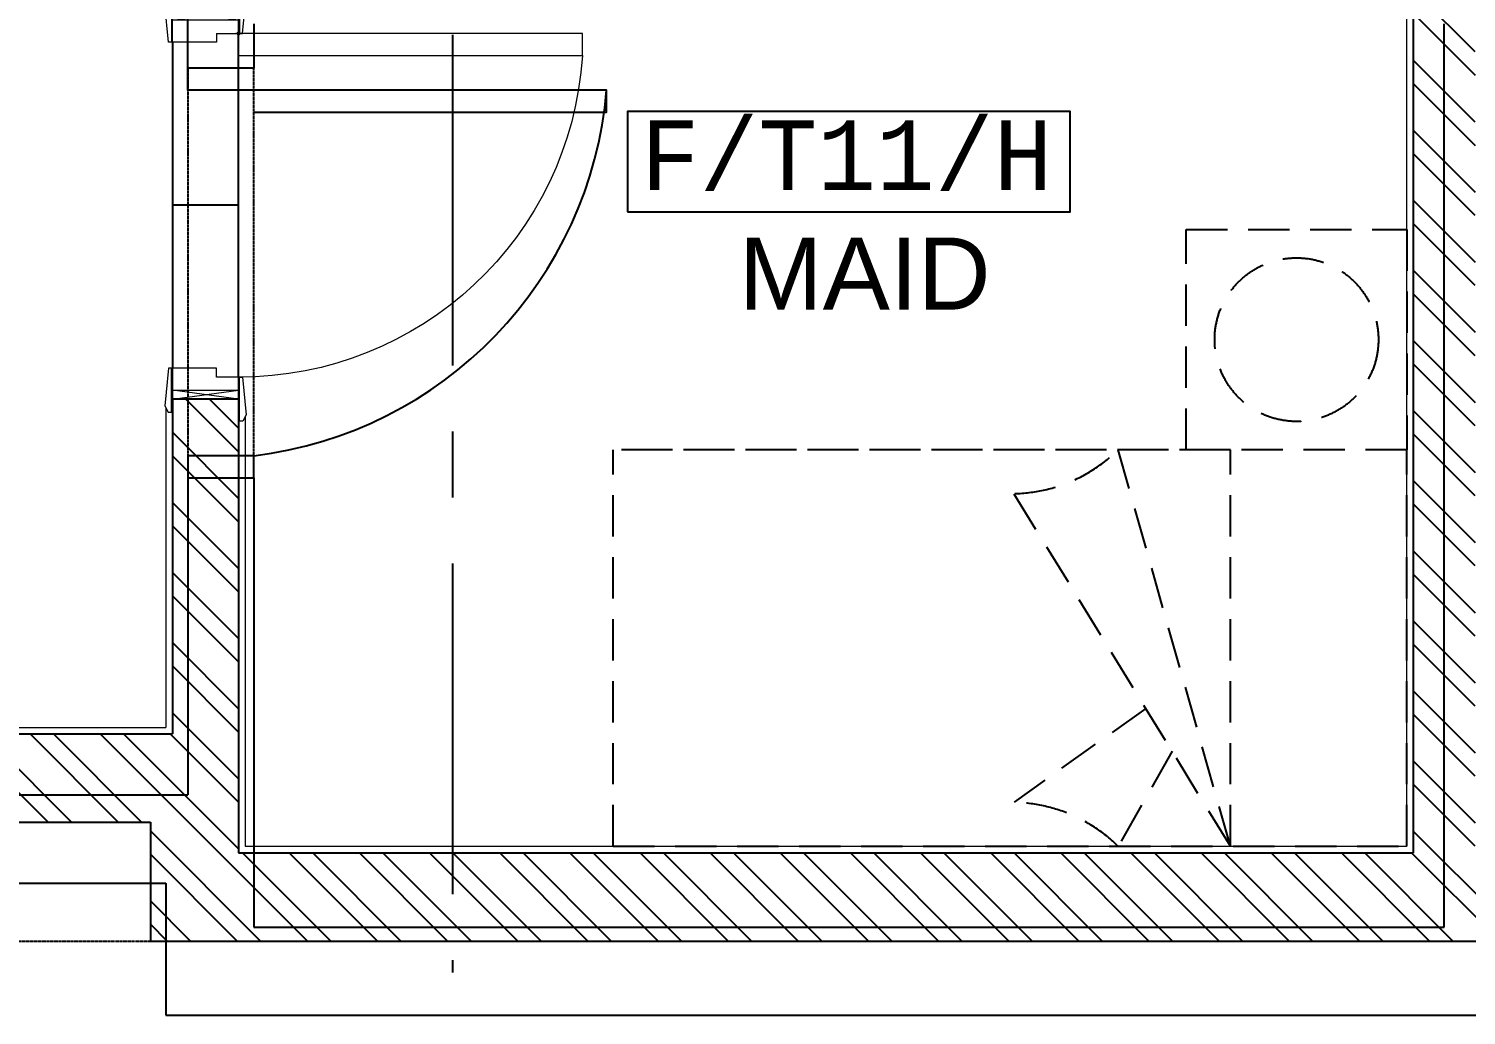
# Model space of a CAD drawing. Header units: millimetres. Extents: x 186805 to 449048, y 2167 to 51540.
# Drawn here: x 407617 to 410878, y 33432 to 35672 of the extents above; entities that cross this region are included whole.
import ezdxf
from ezdxf.enums import TextEntityAlignment as Align

# ---------------------------------------------------------------- set-up
doc = ezdxf.new("R2010")
doc.units = ezdxf.units.MM
for name, pattern in [('3117.NEW ID XR$0$BF$0$HIDDEN2', [0.1875, 0.125, -0.0625]), ('BC$0$DASHDOT2', [0.5, 0.25, -0.125, 0, -0.125]), ('BC$0$HIDDEN2', [0.1875, 0.125, -0.0625]), ('BC$0$XR-BAS2-BLOCK-B$1$CENTER', [2, 1.25, -0.25, 0.25, -0.25]), ('HIDDEN2', [0.1875, 0.125, -0.0625])]:
    doc.linetypes.add(name, pattern=pattern)
doc.layers.get('0').update_dxf_attribs({"linetype": 'CONTINUOUS'})
for name, color, linetype, lineweight in [('0-60x60-C', 3, 'CONTINUOUS', 13), ('0-akl-plasterline', 9, 'CONTINUOUS', 13), ('LINE .05 P.05', 11, 'CONTINUOUS', 5)]:
    doc.layers.add(name, color=color, linetype=linetype, lineweight=lineweight)
for name, color, linetype in [('3117.NEW ID XR$0$BF$0$A-ABOV', 1, '3117.NEW ID XR$0$BF$0$HIDDEN2'), ('A-ABOVE DOOR', 1, 'HIDDEN2'), ('a-door', 4, 'CONTINUOUS'), ('A-ROOM_ID', 3, 'CONTINUOUS'), ('A-ROOM_NBR', 40, 'CONTINUOUS'), ('a-wall', 140, 'CONTINUOUS'), ('BC-A-ABOV', 8, 'BC$0$HIDDEN2'), ('BC-A-AXES', 20, 'BC$0$DASHDOT2'), ('BC-A-HATCH', 8, 'CONTINUOUS'), ('BC-A-wall', 6, 'CONTINUOUS'), ('BC-dim', 1, 'CONTINUOUS'), ('TC-FLOORING', 41, 'CONTINUOUS')]:
    doc.layers.add(name, color=color, linetype=linetype)
doc.styles.add('SITE SURVEY ROOM$0$SITE SURVEY ROOM$0$XREF1$0$XREF1$0$XREF1$0$paris 2-3-4.DWG124$0$guest room-2$0$FINAL DRGS1$0$C2', font='swissk.ttf', dxfattribs={"height": 0.4})
doc.styles.add('style1', font='monos.ttf')

# ---------------------------------------------------------------- blocks, each defined once
blk = doc.blocks.new('A$C7C4A1575')
at = {"layer": 'A-ABOVE DOOR', "color": 8}
for p, q in [((40895.1, 16880), (40895.1, 15950)), ((41045.1, 15950), (41045.1, 16880))]:
    blk.add_line(p, q, dxfattribs=at)
at = {"layer": 'a-door', "color": 8}
blk.add_line((41045.1, 16000), (41045.1, 15950), dxfattribs=at)
for points in [[(40895.1, 16880), (40895.1, 16830), (41045.1, 16830), (41045.1, 16880)], [(40895.1, 16050), (40095.1, 16050), (40095.1, 16000), (41045.1, 16000)]]:
    blk.add_lwpolyline(points, dxfattribs=at)
blk.add_arc((41004.6, 15923.9), 912.7, 96.8928, 175.216, dxfattribs=at)
at = {"layer": 'a-wall', "color": 8}
for p, q in [((41095.1, 18100), (33164.7, 18100)), ((41095.1, 17800), (41095.1, 18100)), ((38195.1, 17900), (38195.1, 15850)), ((40895.1, 17900), (38195.1, 17900)), ((40895.1, 16880), (40895.1, 17900)), ((41475.1, 17800), (41095.1, 17800)), ((41045.1, 16880), (41045.1, 17600)), ((41475.1, 17600), (41045.1, 17600)), ((41045.1, 16880), (40895.1, 16880)), ((40895.1, 15950), (41045.1, 15950)), ((40895.1, 15850), (40895.1, 15950)), ((41045.1, 15950), (41045.1, 15600))]:
    blk.add_line(p, q, dxfattribs=at)
blk = doc.blocks.new('A$C32DD6ECA')
at = {"layer": '0-60x60-C', "color": 16, "xscale": 0.04183124983683228, "yscale": 0.04183124983683228, "zscale": 0.04183124983683228, "rotation": 180}
blk.add_blockref('A$C7C4A1575', (4397.08, 2202.64), dxfattribs=at)
blk = doc.blocks.new('A$C2864007E')
at = {"layer": 'LINE .05 P.05'}
for p, q in [((167, 930), (17, 910)), ((17, 860), (17, 930)), ((17, 930), (167, 910)), ((167, 930), (167, 880)), ((17, 910), (167, 910)), ((117, 860), (17, 860)), ((167, 880), (117, 880)), ((117, 880), (117, 860)), ((17, 120), (17, 50)), ((117, 120), (17, 120)), ((117, 100), (117, 120)), ((117, 100), (167, 100)), ((172, 100), (160.8, 100)), ((167, 95.2), (167, 105.9)), ((167, 100), (167, 50)), ((167, 70), (17, 50)), ((17, 70), (167, 50)), ((167, 70), (17, 70))]:
    blk.add_line(p, q, dxfattribs=at)
for points in [[(184, 965.3), (176.5, 980), (169, 980), (169, 880), (176, 880)], [(0, 945.1), (7.5, 959.8), (15, 959.8), (15, 859.8), (8, 859.8)], [(947, 150), (947, 100), (167, 100), (167, 150)], [(0, 34.7), (7.5, 20), (15, 20), (15, 120), (8, 120)], [(184, 14.7), (176.5, 0), (169, 0), (169, 100), (176, 100)]]:
    blk.add_lwpolyline(points, close=True, dxfattribs=at)
blk.add_circle((167, 100.2), 2.95, dxfattribs=at)
blk.add_arc((169.7, 101.2), 778.8, 3.595, 90.198, dxfattribs=at)
blk = doc.blocks.new('A$C7DAB1636')
at = {"layer": 'BC-A-HATCH'}
h = blk.add_hatch(dxfattribs=at)
h.set_pattern_fill('ANSI32', color=256, scale=300, style=0)
h.set_pattern_definition([(315, (-189031.63, 11508.82), (-79.54951, -79.54951), []), (315, (-188978.59, 11508.82), (-79.54951, -79.54951), [])])
h.paths.add_polyline_path([(22963.3, 5282.1), (16532.4, 5282.1), (16532.4, 5552.1), (16167.4, 5552.1), (16167.4, 5752.1), (16582.4, 5752.1), (16582.4, 6512.1), (16732.4, 6512.1), (16732.4, 5482.1), (19397.4, 5482.1), (19397.4, 7492.1), (19347.4, 7492.1), (19347.4, 7637.1), (20192.4, 7637.1), (20192.4, 8587.1), (20342.4, 8587.1), (20342.4, 7492.1), (19537.4, 7492.1), (19537.4, 5482.1), (21677.4, 5482.1), (21677.4, 5892.1), (21747.4, 5892.1), (21777.4, 5862.1), (21777.4, 5482.1), (22713.3, 5482.1), (22713.3, 6403.1), (22322.3, 6403.1), (22284.2, 6441.2), (22284.2, 6503.1), (22713.3, 6503.1), (22713.3, 7492.1), (21331.3, 7492.1), (21331.3, 7622.1), (22076.3, 7622.1), (22076.3, 9727.1), (21326.3, 9727.1), (21326.3, 9877.1), (22076.3, 9877.1), (22076.3, 11787.1), (21381.3, 11787.1), (21381.3, 11937.1), (22076.3, 11937.1), (22076.3, 13612.1), (22176.3, 13570.7), (22176.3, 9087.4), (22317.4, 9087.4), (22317.4, 13519.5), (22417.4, 13478.1), (22417.4, 9087.1), (22963.3, 9087.1)])
h.paths.add_polyline_path([(22813.3, 5482.1), (22863.3, 5482.1), (22863.3, 7492.1), (22813.3, 7492.1)], flags=16)
h.paths.add_polyline_path([(22863.3, 7537.2), (22863.3, 8937.1), (22267.4, 8937.1), (22267.4, 7537.2)], flags=16)
at = {"layer": '0-akl-plasterline', "color": 61}
for p, q in [((19382.4, 5497.1), (19382.4, 7477.1)), ((16567.4, 6493.1), (16567.4, 5767.1)), ((16747.4, 6472.9), (16747.4, 5497.1)), ((16167.4, 5767.1), (16567.4, 5767.1)), ((16747.4, 5497.1), (19382.4, 5497.1))]:
    blk.add_line(p, q, dxfattribs=at)
at = {"layer": '3117.NEW ID XR$0$BF$0$A-ABOV'}
blk.add_line((14667.4, 5282.1), (16532.4, 5282.1), dxfattribs=at)
at = {"layer": 'A-ROOM_NBR'}
blk.add_lwpolyline([(17614.9, 6937.1), (18618.6, 6937.1), (18618.6, 7165.3), (17614.9, 7165.3)], close=True, dxfattribs=at)
at = {"layer": 'BC-A-ABOV', "ltscale": 750}
for p, q in [((18982.4, 6397.1), (17582.4, 6397.1)), ((19382.4, 6397.1), (17582.4, 6397.1)), ((17582.4, 5497.1), (17582.4, 6397.1)), ((18982.4, 5497.1), (18727.9, 6397.1)), ((18982.4, 5497.1), (18982.4, 6397.1)), ((19382.4, 5497.1), (19382.4, 6397.1)), ((18982.4, 5497.1), (18491.7, 6297.1)), ((18790.4, 5810.2), (18491.7, 5597.1)), ((18850, 5713), (18727.9, 5497.1)), ((17582.4, 5497.1), (19382.4, 5497.1))]:
    blk.add_line(p, q, dxfattribs=at)
blk.add_lwpolyline([(18882.4, 6897.1), (19382.4, 6897.1), (19382.4, 6397.1), (18882.4, 6397.1)], close=True, dxfattribs=at)
blk.add_circle((19132.4, 6647.1), 185.7, dxfattribs=at)
for centre, start, end in [((18485.2, 6643.2), 271.3556, 314.5996), ((18485.2, 5251), 45.4004, 88.6444)]:
    blk.add_arc(centre, 345.6, start, end, dxfattribs=at)
at = {"layer": 'BC-A-AXES', "color": 8, "linetype": 'BC$0$XR-BAS2-BLOCK-B$1$CENTER', "ltscale": 600}
blk.add_line((17217.4, 19338.7), (17217.4, 5210.8), dxfattribs=at)
at = {"layer": 'BC-A-wall'}
for p, q in [((19397.4, 5482.1), (19397.4, 7492.1)), ((16732.4, 6512.1), (16582.4, 6512.1)), ((16582.4, 6512.1), (16582.4, 5752.1)), ((16732.4, 6512.1), (16732.4, 5482.1)), ((16167.4, 5752.1), (16582.4, 5752.1)), ((16167.4, 5552.1), (16532.4, 5552.1)), ((16532.4, 5552.1), (16532.4, 5282.1)), ((16732.4, 5482.1), (19397.4, 5482.1)), ((16532.4, 5282.1), (22963.3, 5282.1))]:
    blk.add_line(p, q, dxfattribs=at)
at = {"layer": 'TC-FLOORING', "color": 2}
for p, q in [((16732.4, 6562.1), (16732.4, 7342.1)), ((16582.4, 7322.1), (16582.4, 6582.1)), ((16732.4, 6952.1), (16582.4, 6952.1))]:
    blk.add_line(p, q, dxfattribs=at)
at = {"layer": 'BC-dim', "xscale": -1, "rotation": 180}
blk.add_blockref('A$C2864007E', (16565.4, 7442.1), dxfattribs=at)
at = {"layer": 'A-ROOM_ID', "color": 7, "style": 'style1'}
blk.add_text('F/T11/H', height=157.5, dxfattribs=at).set_placement((17644.8, 7065.9), align=Align.MIDDLE_LEFT)
at = {"layer": 'A-ROOM_ID', "style": 'SITE SURVEY ROOM$0$SITE SURVEY ROOM$0$XREF1$0$XREF1$0$XREF1$0$paris 2-3-4.DWG124$0$guest room-2$0$FINAL DRGS1$0$C2'}
blk.add_text('MAID', height=163.55, dxfattribs=at).set_placement((18152.8, 6715.3), align=Align.CENTER)

msp = doc.modelspace()

# ---------------------------------------------------------------- block references
at = {"linetype": 'ByBlock'}
msp.add_blockref('A$C7DAB1636', (391360.5, 28318.7), dxfattribs=at)
at = {"layer": '0-60x60-C', "color": 16, "xscale": 23.90557308239969, "yscale": 23.90557308239969, "zscale": 23.90557308239969}
msp.add_blockref('A$C32DD6ECA', (343908.2, -1123), dxfattribs=at)

doc.saveas('drawing.dxf')
